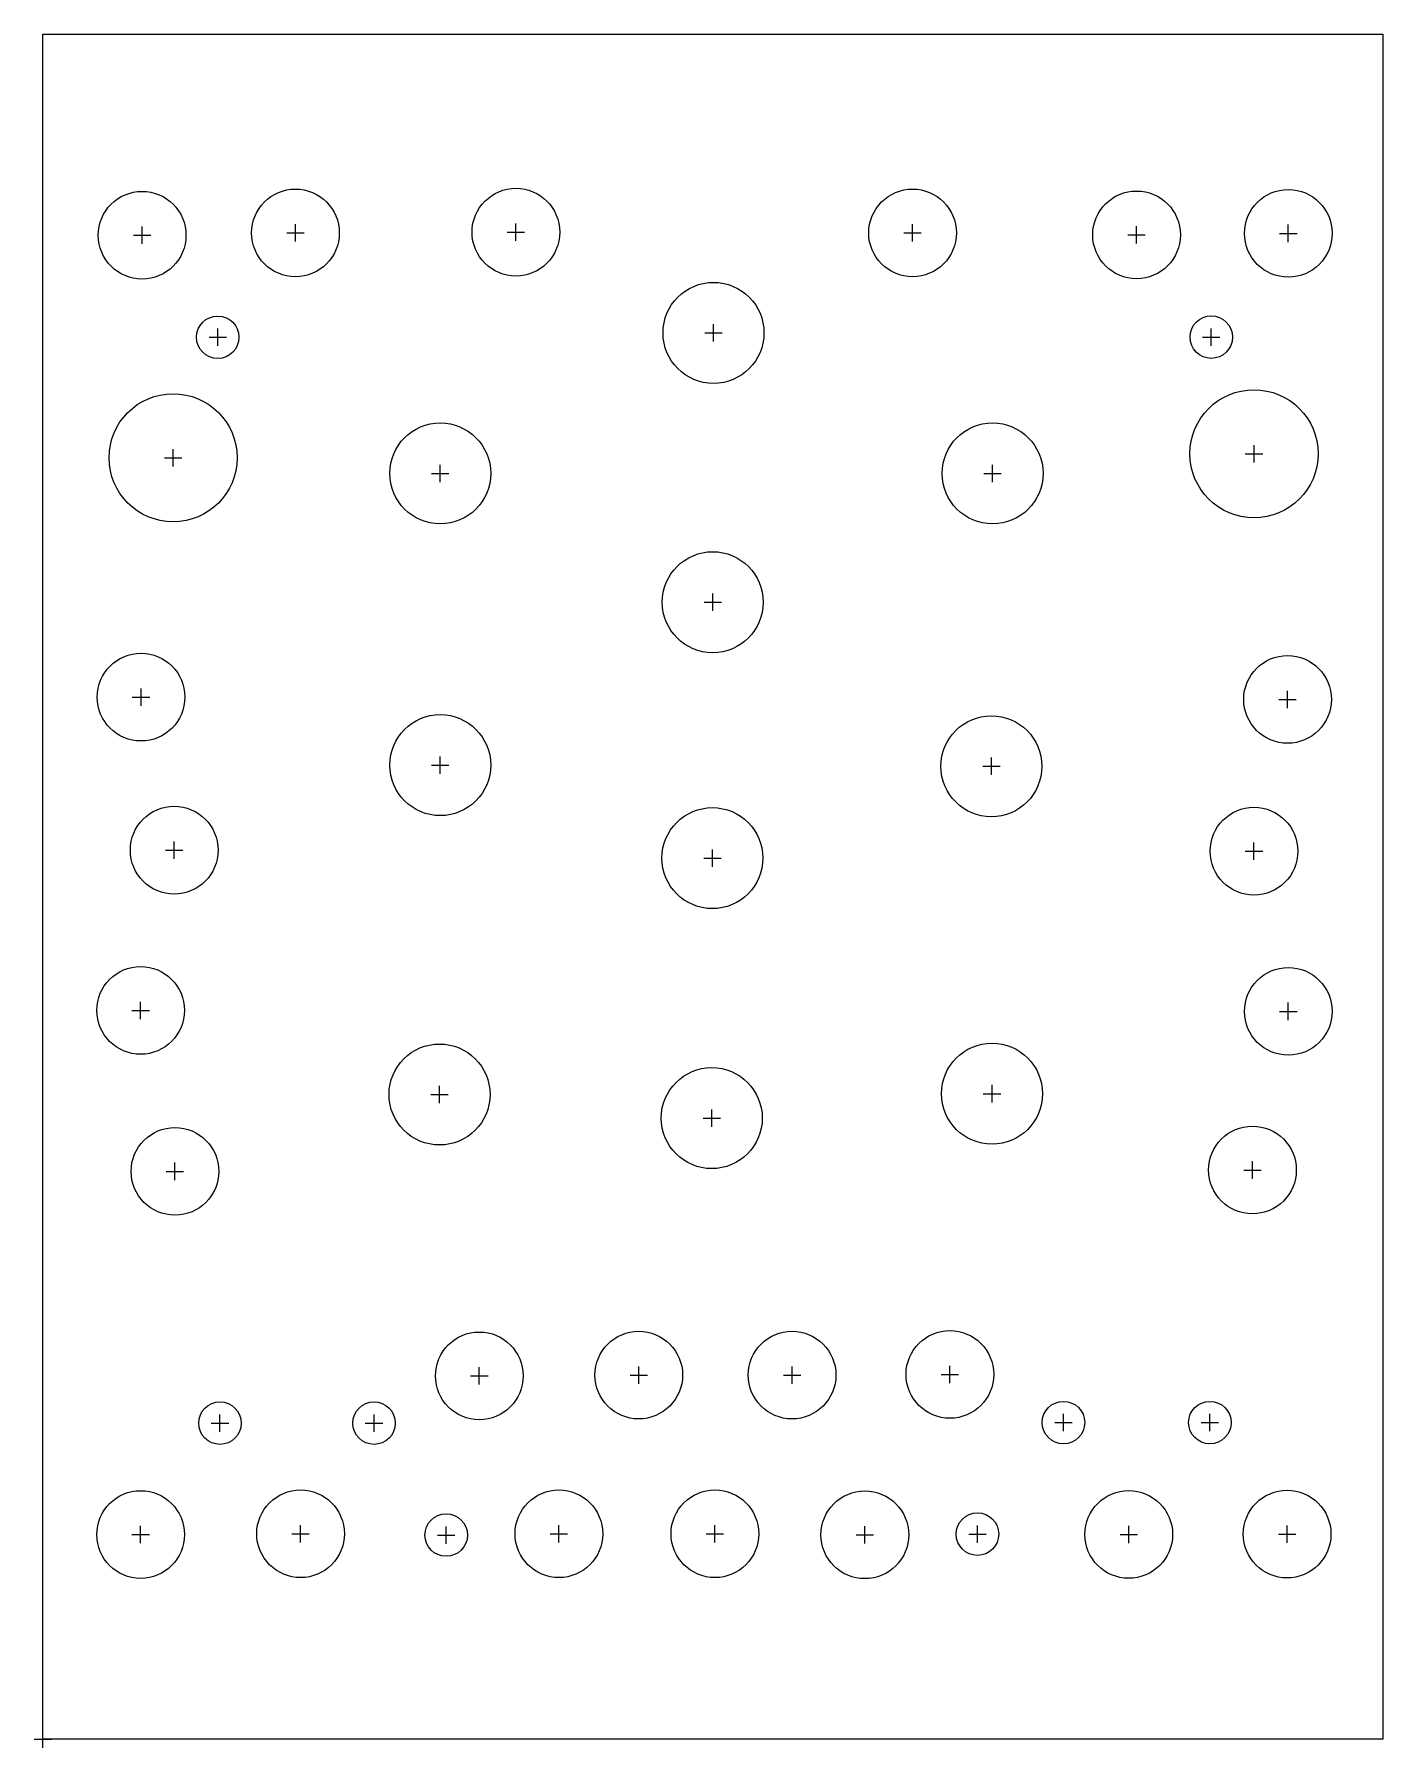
# Model space of a CAD drawing. Header units: millimetres. Extents: x -1 to 101, y -1 to 128.
import ezdxf

# ---------------------------------------------------------------- set-up
doc = ezdxf.new("R2010")
doc.units = ezdxf.units.MM
doc.layers.add('Contour', color=7, linetype='CONTINUOUS')
doc.layers.add('Reference_points', color=1, linetype='CONTINUOUS')

msp = doc.modelspace()

# ---------------------------------------------------------------- linework, layer by layer
at = {"layer": 'Contour', "color": 7, "linetype": 'CONTINUOUS'}
for p, q in [((0, 0), (0, 128.3)), ((0, 128.3), (100.85, 128.3)), ((100.85, 128.3), (100.85, 0)), ((100.85, 0), (0, 0))]:
    msp.add_line(p, q, dxfattribs=at)
for centre, radius in [((7.465, 113.177), 3.3), ((19.006, 113.349), 3.3), ((35.601, 113.406), 3.3), ((65.46, 113.349), 3.3), ((82.319, 113.203), 3.3), ((93.742, 113.317), 3.3), ((50.473, 105.827), 3.8), ((13.155, 105.496), 1.6), ((87.944, 105.51), 1.6), ((9.795, 96.426), 4.822), ((91.16, 96.728), 4.822), ((29.906, 95.25), 3.8), ((71.481, 95.25), 3.8), ((50.416, 85.557), 3.8), ((7.382, 78.413), 3.3), ((93.685, 78.243), 3.3), ((29.906, 73.296), 3.8), ((71.394, 73.209), 3.8), ((9.876, 66.895), 3.3), ((50.391, 66.295), 3.8), ((91.159, 66.819), 3.3), ((7.35, 54.837), 3.3), ((93.742, 54.764), 3.3), ((29.851, 48.507), 3.8), ((71.439, 48.566), 3.8), ((50.344, 46.728), 3.8), ((9.934, 42.721), 3.3), ((91.044, 42.824), 3.3), ((32.845, 27.332), 3.3), ((44.846, 27.39), 3.3), ((56.387, 27.39), 3.3), ((68.268, 27.438), 3.3), ((13.322, 23.772), 1.6), ((24.921, 23.772), 1.6), ((76.818, 23.814), 1.6), ((87.841, 23.814), 1.6), ((7.35, 15.389), 3.3), ((19.39, 15.448), 3.3), ((38.835, 15.447), 3.3), ((50.58, 15.447), 3.3), ((61.865, 15.37), 3.3), ((81.729, 15.396), 3.3), ((93.653, 15.422), 3.3), ((30.352, 15.35), 1.6), ((70.342, 15.422), 1.6)]:
    msp.add_circle(centre, radius, dxfattribs=at)
at = {"layer": 'Reference_points', "color": 1, "linetype": 'CONTINUOUS'}
for p, q in [((7.465, 112.521), (7.465, 113.833)), ((19.006, 112.693), (19.006, 114.005)), ((35.601, 112.75), (35.601, 114.062)), ((65.46, 112.693), (65.46, 114.005)), ((82.319, 112.547), (82.319, 113.859)), ((93.742, 112.661), (93.742, 113.973)), ((6.809, 113.177), (8.121, 113.177)), ((18.35, 113.349), (19.662, 113.349)), ((34.945, 113.406), (36.257, 113.406)), ((64.804, 113.349), (66.116, 113.349)), ((81.663, 113.203), (82.975, 113.203)), ((93.086, 113.317), (94.398, 113.317)), ((13.155, 104.84), (13.155, 106.152)), ((49.817, 105.827), (51.129, 105.827)), ((50.473, 105.171), (50.473, 106.483)), ((87.944, 104.854), (87.944, 106.166)), ((12.499, 105.496), (13.811, 105.496)), ((87.288, 105.51), (88.6, 105.51)), ((9.795, 95.77), (9.795, 97.082)), ((90.504, 96.728), (91.816, 96.728)), ((91.16, 96.072), (91.16, 97.384)), ((9.139, 96.426), (10.451, 96.426)), ((29.906, 94.594), (29.906, 95.906)), ((71.481, 94.594), (71.481, 95.906)), ((29.25, 95.25), (30.562, 95.25)), ((70.825, 95.25), (72.137, 95.25)), ((49.76, 85.557), (51.072, 85.557)), ((50.416, 84.901), (50.416, 86.213)), ((7.382, 77.757), (7.382, 79.069)), ((93.685, 77.587), (93.685, 78.899)), ((6.726, 78.413), (8.038, 78.413)), ((93.029, 78.243), (94.341, 78.243)), ((29.906, 72.64), (29.906, 73.952)), ((71.394, 72.553), (71.394, 73.865)), ((29.25, 73.296), (30.562, 73.296)), ((70.738, 73.209), (72.05, 73.209)), ((9.876, 66.239), (9.876, 67.551)), ((91.159, 66.163), (91.159, 67.475)), ((9.22, 66.895), (10.532, 66.895)), ((49.735, 66.295), (51.047, 66.295)), ((50.391, 65.639), (50.391, 66.951)), ((90.503, 66.819), (91.815, 66.819)), ((7.35, 54.181), (7.35, 55.493)), ((6.694, 54.837), (8.006, 54.837)), ((93.086, 54.764), (94.398, 54.764)), ((93.742, 54.108), (93.742, 55.42)), ((29.851, 47.851), (29.851, 49.163)), ((71.439, 47.91), (71.439, 49.222)), ((29.195, 48.507), (30.507, 48.507)), ((70.783, 48.566), (72.095, 48.566)), ((49.688, 46.728), (51, 46.728)), ((50.344, 46.072), (50.344, 47.384)), ((9.278, 42.721), (10.59, 42.721)), ((9.934, 42.065), (9.934, 43.377)), ((90.388, 42.824), (91.7, 42.824)), ((91.044, 42.168), (91.044, 43.48)), ((32.189, 27.332), (33.501, 27.332)), ((32.845, 26.676), (32.845, 27.988)), ((44.19, 27.39), (45.502, 27.39)), ((44.846, 26.734), (44.846, 28.046)), ((55.731, 27.39), (57.043, 27.39)), ((56.387, 26.734), (56.387, 28.046)), ((67.612, 27.438), (68.924, 27.438)), ((68.268, 26.782), (68.268, 28.094)), ((12.666, 23.772), (13.978, 23.772)), ((13.322, 23.116), (13.322, 24.428)), ((24.265, 23.772), (25.577, 23.772)), ((24.921, 23.116), (24.921, 24.428)), ((76.162, 23.814), (77.474, 23.814)), ((76.818, 23.158), (76.818, 24.47)), ((87.185, 23.814), (88.497, 23.814)), ((87.841, 23.158), (87.841, 24.47)), ((7.35, 14.733), (7.35, 16.045)), ((19.39, 14.792), (19.39, 16.104)), ((30.352, 14.694), (30.352, 16.006)), ((38.835, 14.791), (38.835, 16.103)), ((50.58, 14.791), (50.58, 16.103)), ((61.865, 14.714), (61.865, 16.026)), ((70.342, 14.766), (70.342, 16.078)), ((81.729, 14.74), (81.729, 16.052)), ((93.653, 14.766), (93.653, 16.078)), ((6.694, 15.389), (8.006, 15.389)), ((18.734, 15.448), (20.046, 15.448)), ((29.696, 15.35), (31.008, 15.35)), ((38.179, 15.447), (39.491, 15.447)), ((49.924, 15.447), (51.236, 15.447)), ((61.209, 15.37), (62.521, 15.37)), ((69.686, 15.422), (70.998, 15.422)), ((81.073, 15.396), (82.385, 15.396)), ((92.997, 15.422), (94.309, 15.422)), ((-0.656, 0), (0.656, 0)), ((0, -0.656), (0, 0.656))]:
    msp.add_line(p, q, dxfattribs=at)

doc.saveas('drawing.dxf')
